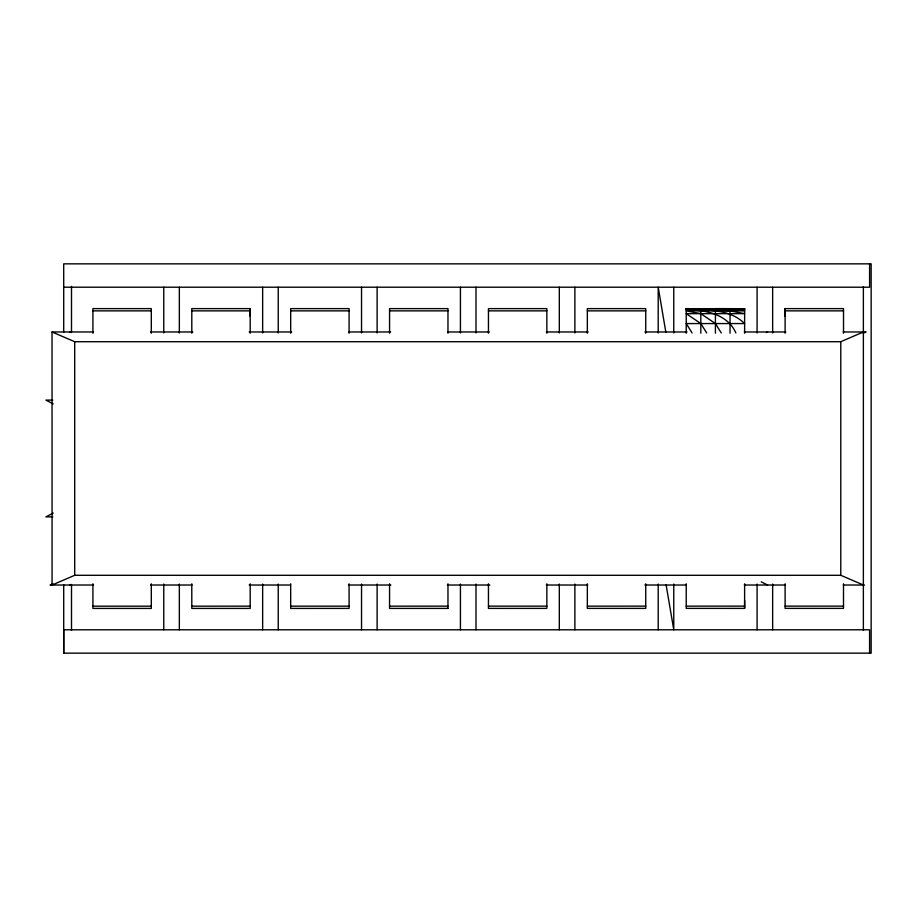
<?xml version="1.0" encoding="UTF-8"?>
<svg xmlns="http://www.w3.org/2000/svg" width="917" height="917" viewBox="0 0 917 917"><rect width="100%" height="100%" fill="white"/><g stroke="black" fill="none" stroke-linecap="round" stroke-linejoin="round"><path stroke-width="1.38" d="M63.709 332.263L63.709 263.844L871.15 263.844L871.15 653.156L63.709 653.156L63.709 629.796L869.591 629.796L869.591 653.156M53.243 513.084L45.85 516.89L52.819 516.89M69.944 585.023L71.159 584.416M766.371 332.584L767.598 331.977M863.413 585.023L840.774 575.291L74.713 575.291L52.074 585.023L52.028 331.977L74.713 341.709L840.774 341.709L863.413 331.977M52.922 583.808L50.091 585.023L93.5 585.023M863.252 333.192L866.084 331.977L843.17 331.977M63.709 287.204L869.591 287.204L869.591 263.844M250.192 333.215L250.192 308.616L191.802 308.616L191.802 333.215M92.915 310.863L151.305 310.863M191.802 310.863L250.192 310.863M290.678 310.863L349.079 310.863M389.565 310.863L447.966 310.863M488.452 310.863L546.853 310.863M587.338 310.863L645.74 310.863M785.112 310.863L843.514 310.863M52.074 331.977L93.5 331.977M150.629 331.977L192.811 331.977M249.195 331.977L291.652 331.977M348.953 331.977L390.608 331.977M447.737 331.977L489.334 331.977M546.303 331.977L588.187 331.977M644.857 331.977L687.028 331.977M744.329 331.977L785.869 331.977M52.831 400.099L45.85 400.099L53.243 403.916M150.629 585.023L192.054 585.023M249.195 585.023L290.62 585.023M348.437 585.023L390.848 585.023M447.416 585.023L489.827 585.023M546.303 585.023L587.728 585.023M644.857 585.023L686.374 585.023M744.34 585.023L785.353 585.023M843.319 585.023L864.536 585.023M92.915 606.171L151.305 606.171M191.802 606.171L250.192 606.16M290.678 606.16L349.079 606.16M389.565 606.16L447.966 606.148M488.452 606.148L546.853 606.148M587.338 606.148L645.74 606.137M686.225 606.148L744.627 606.126M785.112 606.137L843.514 606.126M447.966 608.407L389.565 608.407L389.565 583.808M744.615 583.785L744.627 608.395L686.225 608.384L686.225 583.785M785.112 583.785L785.112 608.384L843.514 608.384L843.502 583.785M715.42 333.215L715.42 308.616L744.627 308.708L686.225 308.708L730.024 310.863L744.627 313.66L686.225 313.66L700.829 323.575L706.663 332.94M686.225 333.215L686.225 308.616L744.627 309.74L686.225 309.74C705.013 309.866 727.399 313.878 735.87 332.94M730.024 308.708L744.627 309.052L686.225 309.052C706.308 310.508 729.038 308.25 744.627 323.563L686.225 323.575L692.071 332.94M700.829 308.708L744.627 310.863L686.225 310.863L700.829 313.66L715.42 323.575L721.266 332.94M736.649 309.499L730.024 308.616L730.024 333.215M715.42 308.616L722.057 309.499M707.454 309.499L700.817 308.616L700.829 333.215M686.225 308.616L692.862 309.499M705.689 308.616L708.291 309.648M761.202 581.837L767.586 585.023M69.944 331.977L71.159 332.584M665.857 332.241L658.2 287.204L658.2 332.951M666.097 584.759L673.766 629.796L673.766 584.049M863.367 286.746L863.367 630.254M843.514 333.215L843.514 308.616L785.112 308.616L785.112 333.215M840.774 341.709L840.774 575.291M785.101 308.616L785.112 316.399M772.653 287.204L772.653 332.951M772.653 584.049L772.653 629.796M757.087 287.204L757.087 332.951M757.087 584.049L757.087 629.796M744.627 308.616L744.627 333.215M744.627 600.601L744.627 608.395M673.766 287.204L673.766 332.951M658.2 584.049L658.2 629.796M645.74 333.215L645.74 308.616L587.338 308.616L587.338 333.215M645.74 583.785L645.74 608.395L587.338 608.395L587.338 583.797M574.879 287.204L574.879 332.951M574.879 584.049L574.879 629.796M559.313 287.204L559.313 332.951M559.313 584.049L559.313 629.796M546.853 333.215L546.853 308.616L488.452 308.616L488.452 333.215M546.853 583.797L546.853 608.395L488.452 608.407L488.452 583.797M475.992 287.204L475.992 332.951M475.992 584.049L475.992 629.796M460.426 287.204L460.426 332.951M460.426 584.049L460.426 629.796M447.966 333.215L447.966 308.616L389.565 308.616L389.565 333.215M447.966 583.797L447.966 608.407M377.116 287.204L377.116 332.951M377.116 584.049L377.116 629.796M361.539 287.204L361.539 332.951M361.539 584.049L361.539 629.796M349.079 333.215L349.079 308.616L290.678 308.616L290.689 333.215M349.079 583.808L349.079 608.407L290.678 608.418L290.678 583.808M278.229 287.204L278.229 332.951M278.229 584.049L278.229 629.796M262.652 287.204L262.652 332.951M262.652 584.049L262.652 629.796M250.192 308.616L250.192 316.399M250.192 583.808L250.192 608.418L191.802 608.418L191.791 583.82M179.342 287.204L179.342 332.951M179.342 584.049L179.342 629.796M163.765 287.204L163.765 332.951M163.765 584.049L163.765 629.796M151.305 333.215L151.305 308.616L92.915 308.616L92.915 333.215M151.305 583.82L151.305 608.418L92.915 608.429L92.915 583.82M74.713 341.709L74.713 575.291M71.503 286.391L71.503 331.977M71.503 584.794L71.503 630.369M63.709 584.794L63.709 653.156"/></g></svg>
